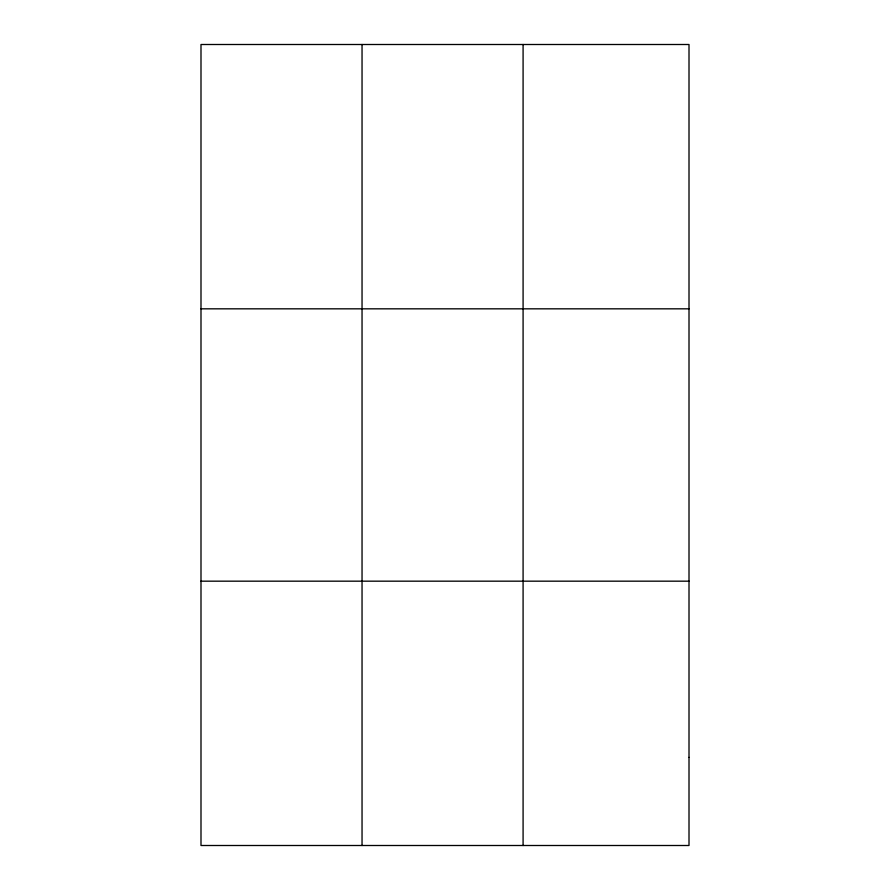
<?xml version="1.0" encoding="UTF-8"?>
<svg xmlns="http://www.w3.org/2000/svg" width="890" height="890" viewBox="0 0 890 890"><rect width="100%" height="100%" fill="white"/><g stroke="black" fill="none" stroke-linecap="round" stroke-linejoin="round"><path stroke-width="1.33" d="M362.041 845.5L362.041 44.5M523.086 845.5L523.086 44.5M200.995 308.83L689.005 308.83M200.995 581.17L689.005 581.17M689.005 757.39L689.005 845.5L200.995 845.5L200.995 44.5L689.005 44.5L689.005 757.39"/></g></svg>
